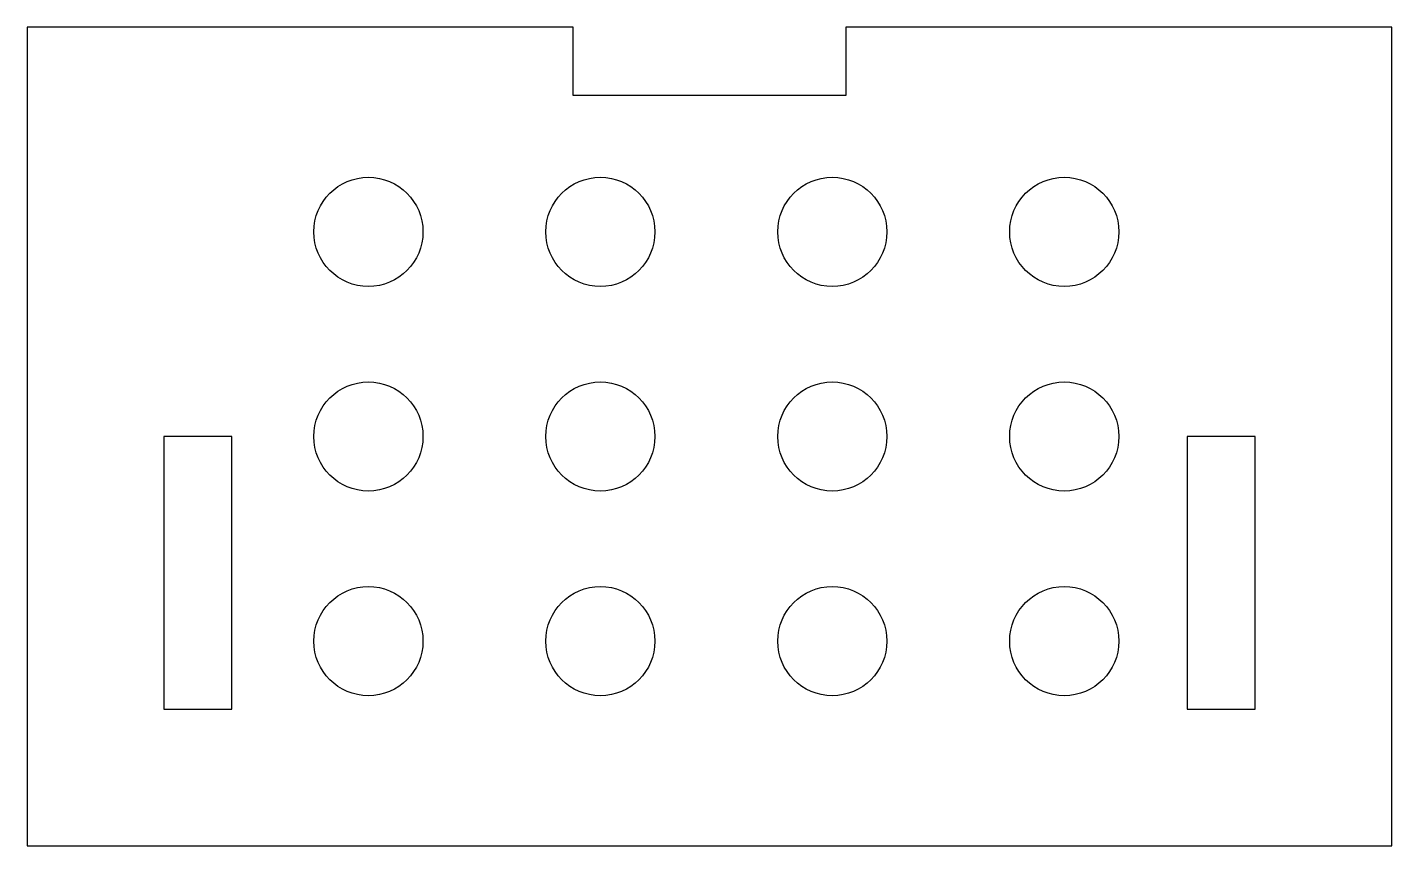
# Model space of a CAD drawing. Header units: millimetres. Extents: x 0 to 100, y 0 to 60.
import ezdxf

# ---------------------------------------------------------------- set-up
doc = ezdxf.new("R2010")
doc.units = ezdxf.units.MM

msp = doc.modelspace()

# ---------------------------------------------------------------- linework, layer by layer
at = {"color": 7, "linetype": 'Continuous', "lineweight": 25}
for p, q in [((0, 60), (0, 0)), ((40, 60), (0, 60)), ((40, 55), (40, 60)), ((100, 60), (60, 60)), ((60, 60), (60, 55)), ((100, 0), (100, 60)), ((60, 55), (40, 55)), ((10, 30), (10, 10)), ((15, 30), (10, 30)), ((15, 10), (15, 30)), ((85, 30), (85, 10)), ((90, 30), (85, 30)), ((90, 10), (90, 30)), ((10, 10), (15, 10)), ((85, 10), (90, 10)), ((0, 0), (100, 0))]:
    msp.add_line(p, q, dxfattribs=at)
for centre in [(25, 45), (42, 45), (59, 45), (76, 45), (25, 30), (59, 30), (76, 30), (42, 30), (25, 15), (42, 15), (59, 15), (76, 15)]:
    msp.add_circle(centre, 4, dxfattribs=at)

doc.saveas('drawing.dxf')
